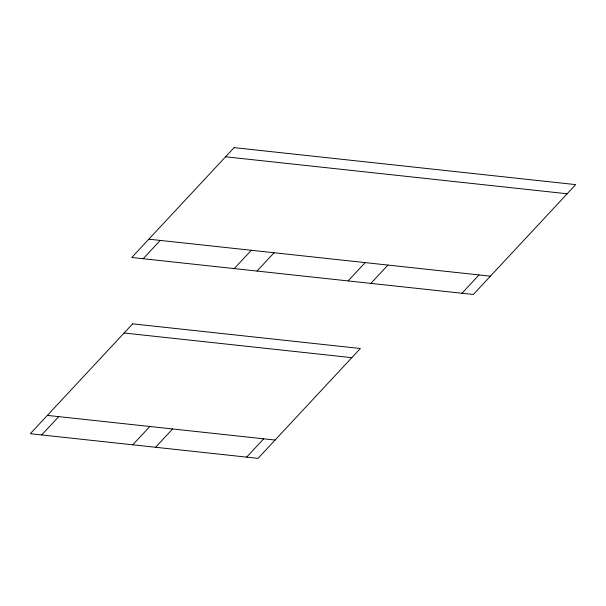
<?xml version="1.0" encoding="UTF-8"?>
<svg xmlns="http://www.w3.org/2000/svg" width="606" height="606" viewBox="0 0 606 606"><rect width="100%" height="100%" fill="white"/><g stroke="black" fill="none" stroke-linecap="round" stroke-linejoin="round"><path stroke-width="0.91" d="M143.16 258.732L160.211 240.423M41.685 434.941L58.744 416.633M234.249 268.594L251.301 250.278M257.02 271.056L274.079 252.747M132.775 444.804L149.833 426.495M155.553 447.273L172.604 428.965M348.109 280.919L365.168 262.61M370.887 283.388L387.938 265.072M246.642 457.136L263.693 438.82M461.977 293.243L479.028 274.935M225.583 156.787L567.171 193.768M148.826 239.188L490.421 276.169M124.109 333.005L351.836 357.661M47.359 415.398L275.086 440.054M234.113 147.637L131.767 257.497L473.362 294.478L575.7 184.618L234.113 147.637M132.638 323.846L30.3 433.714L258.027 458.363L360.365 348.503L132.638 323.846"/></g></svg>
